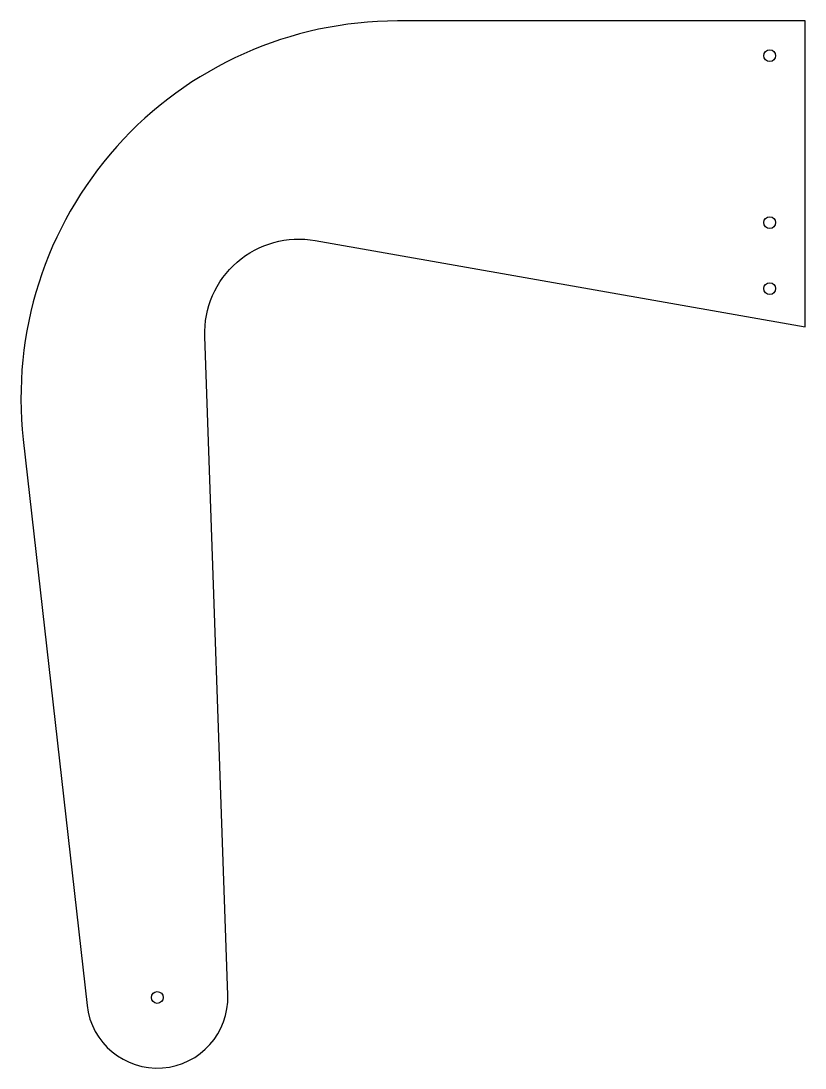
# Model space of a CAD drawing. Header units: millimetres. Extents: x -211 to 0, y -200 to 83.
import ezdxf

# ---------------------------------------------------------------- set-up
doc = ezdxf.new("R2010")
doc.units = ezdxf.units.MM

msp = doc.modelspace()

# ---------------------------------------------------------------- linework, layer by layer
msp.add_lwpolyline([(-132.09, 23.29), (0, 0), (0, 82.55), (-109.89, 82.55, 0.447445), (-210.85, -30.42), (-193.65, -183.16, 0.962124), (-155.68, -180.36), (-161.89, -2.61, -0.476976)], format="xyb", close=True)
for centre in [(-9.53, 73.17), (-9.53, 28.12), (-9.53, 10.31), (-174.72, -181.02)]:
    msp.add_circle(centre, 1.59)

doc.saveas('drawing.dxf')
